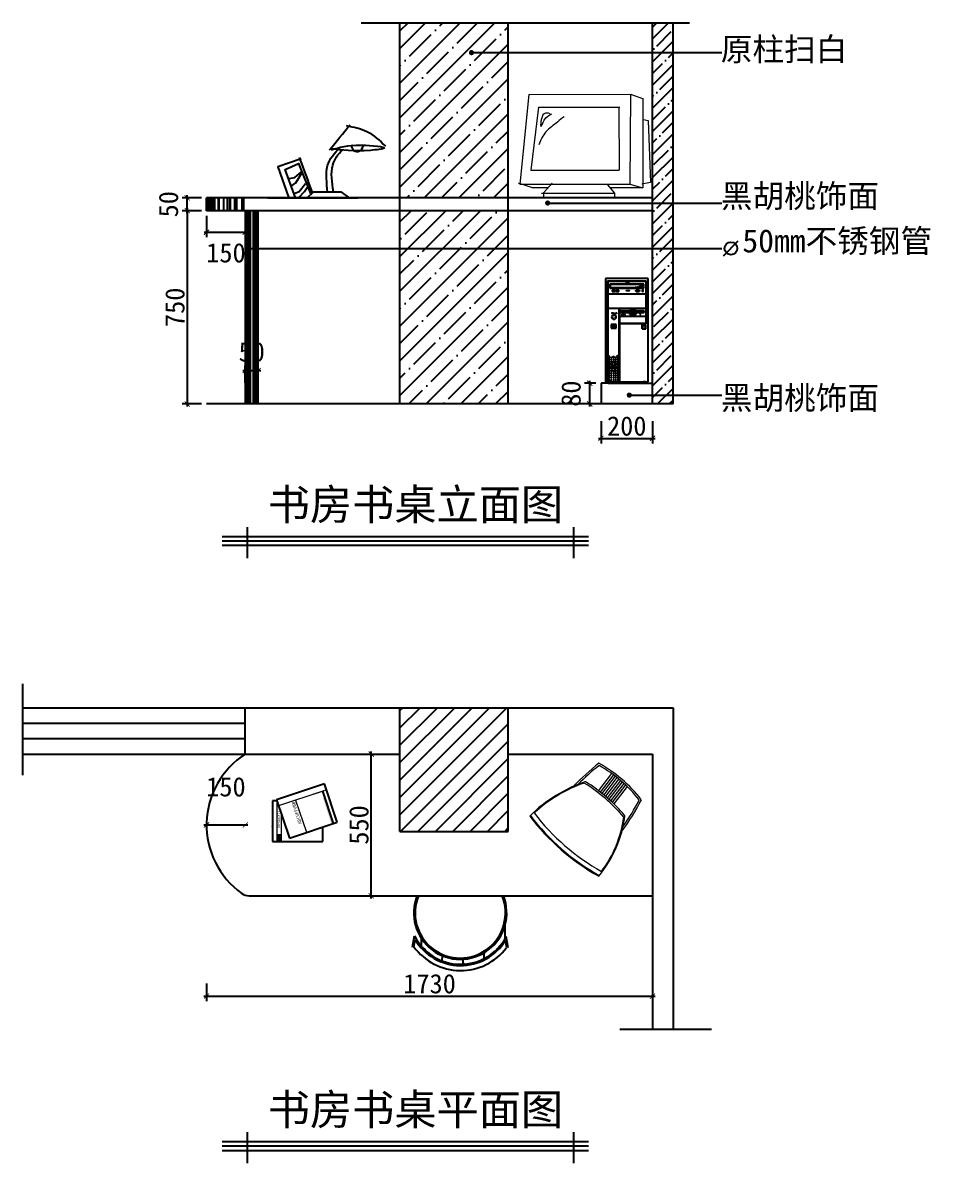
# Model space of a CAD drawing. Header units: millimetres. Extents: x 71641 to 191108, y -23091 to 29972.
# Drawn here: x 161340 to 164860, y -15282 to -10856 of the extents above; entities that cross this region are included whole.
import ezdxf

# ---------------------------------------------------------------- set-up
doc = ezdxf.new("R2010")
doc.units = ezdxf.units.MM
doc.linetypes.add('DASHDOT2', pattern=[0.5, 0.25, -0.125, 0, -0.125])
doc.layers.add('00', color=1, linetype='Continuous')
doc.layers.add('FUR', color=3, linetype='Continuous')
for name, color, linetype, lineweight in [('4', 4, 'Continuous', 5), ('5', 5, 'Continuous', 20), ('8', 8, 'Continuous', 0)]:
    doc.layers.add(name, color=color, linetype=linetype, lineweight=lineweight)
doc.styles.add('200', font='SimSun.ttf', dxfattribs={"height": 600})
doc.styles.add('30', font='SimSun.ttf', dxfattribs={"height": 75})
doc.styles.add('ROMANT', font='romant.shx')
doc.styles.get("Standard").update_dxf_attribs({"font": 'SimSun.ttf', "height": 150})
doc.dimstyles.new('30', dxfattribs={"dimscale": 0, "dimtxt": 90, "dimasz": 20, "dimexe": 20, "dimexo": 20, "dimgap": 10, "dimtad": 1, "dimdec": 0, "dimzin": 0, "dimdsep": 46, "dimtxsty": '30', "dimblk": 'ARCHTICK', "dimcen": 20, "dimdle": 10, "dimclrd": 8, "dimclre": 8, "dimclrt": 2, "dimadec": 0, "dimazin": 0, "dimtfac": 1, "dimtdec": 0, "dimtmove": 2, "dimatfit": 3, "dimldrblk": 'DOT', "dimfxl": 0, "dimtolj": 2, "dimtzin": 0, "dimlwd": -1, "dimarcsym": 0})
pattern_1 = [(45, (0, -8746.35), (-67.35192, 67.35192), []), (45, (67.35, -8746.35), (-67.35192, 67.35192), [119.0625, -23.8125, 0, -23.8125])]

# ---------------------------------------------------------------- blocks, each defined once
blk = doc.blocks.new('_ARCHTICK')
at = {"color": 0, "linetype": 'ByBlock', "const_width": 0.15}
blk.add_lwpolyline([(-0.5, -0.5), (0.5, 0.5)], dxfattribs=at)
blk = doc.blocks.new('*D312')
at = {"color": 8, "lineweight": -2}
for p, q in [((162682.6, -13694.1), (162711.8, -13694.1)), ((162682.6, -14244.1), (162711.8, -14244.1))]:
    blk.add_line(p, q, dxfattribs=at)
at = {"color": 8}
blk.add_line((162691.8, -14254.1), (162691.8, -13684.1), dxfattribs=at)
at = {"layer": 'Defpoints', "color": 0}
for p in [(162662.6, -13694.1), (162691.8, -13694.1), (162662.6, -14244.1)]:
    blk.add_point(p, dxfattribs=at)
at = {"color": 8, "xscale": 20, "yscale": 20, "zscale": 20}
for p, rotation in [((162691.8, -13694.1), 90), ((162691.8, -14244.1), 270)]:
    blk.add_blockref('_ARCHTICK', p, dxfattribs=dict(at, rotation=rotation))
at = {"color": 2, "insert": (162644.3, -13969.1), "char_height": 75, "attachment_point": 5, "rotation": 90, "style": '30'}
blk.add_mtext('\\A2;550', dxfattribs=at)
blk = doc.blocks.new('_Dot')
at = {"color": 0, "linetype": 'ByBlock', "lineweight": -2}
blk.add_line((-0.5, 0), (-1, 0), dxfattribs=at)
at = {"color": 0, "linetype": 'ByBlock', "const_width": 0.5}
blk.add_lwpolyline([(-0.25, 0, 1), (0.25, 0, 1)], format="xyb", close=True, dxfattribs=at)
blk = doc.blocks.new('DOT')
at = {"color": 0, "linetype": 'ByBlock'}
blk.add_line((-0.5, 0), (-1, 0), dxfattribs=at)
at = {"color": 0, "linetype": 'ByBlock', "const_width": 0.5}
blk.add_lwpolyline([(-0.25, 0, 1), (0.25, 0, 1)], format="xyb", close=True, dxfattribs=at)
blk = doc.blocks.new('*D313')
at = {"color": 8, "lineweight": -2}
for p, q in [((162053, -14584.8), (162053, -14653.2)), ((163783.2, -14584.8), (163783.2, -14653.2))]:
    blk.add_line(p, q, dxfattribs=at)
at = {"color": 8}
blk.add_line((162043, -14633.2), (163793.2, -14633.2), dxfattribs=at)
at = {"layer": 'Defpoints', "color": 0}
for p in [(162053, -14564.8), (163783.2, -14564.8), (163783.2, -14633.2)]:
    blk.add_point(p, dxfattribs=at)
at = {"color": 8, "xscale": 20, "yscale": 20, "zscale": 20, "rotation": 180}
blk.add_blockref('_ARCHTICK', (162053, -14633.2), dxfattribs=at)
at = {"color": 8, "xscale": 20, "yscale": 20, "zscale": 20}
blk.add_blockref('_ARCHTICK', (163783.2, -14633.2), dxfattribs=at)
at = {"color": 2, "insert": (162918.1, -14585.7), "char_height": 75, "attachment_point": 5, "style": '30'}
blk.add_mtext('\\A2;1730', dxfattribs=at)
blk = doc.blocks.new('*D314')
at = {"color": 8}
blk.add_line((162042.9, -13969.1), (162213.2, -13969.1), dxfattribs=at)
at = {"layer": 'Defpoints', "color": 0}
for p in [(162052.9, -13969.1), (162203.2, -13969.1), (162203.2, -13969.1)]:
    blk.add_point(p, dxfattribs=at)
at = {"color": 8, "xscale": 20, "yscale": 20, "zscale": 20, "rotation": 180}
blk.add_blockref('_ARCHTICK', (162052.9, -13969.1), dxfattribs=at)
at = {"color": 8, "xscale": 20, "yscale": 20, "zscale": 20}
blk.add_blockref('_ARCHTICK', (162203.2, -13969.1), dxfattribs=at)
at = {"color": 2, "insert": (162128.1, -13821.6), "char_height": 75, "attachment_point": 5, "style": '30'}
blk.add_mtext('\\A2;150', dxfattribs=at)
blk = doc.blocks.new('A$C41563685')
at = {"layer": 'FUR', "color": 3}
for p, q in [((0, 406.2), (166.3, 406.2)), ((0, 6.1), (0, 406.2)), ((166.3, 406.2), (166.3, 6.1)), ((166.3, 6.1), (0, 6.1)), ((10.4, 0), (10.4, 6.1)), ((10.4, 6.1), (20, 6.1)), ((20, 6.1), (20, 0)), ((146.4, 0), (146.4, 6.1)), ((146.4, 6.1), (156, 6.1)), ((156, 6.1), (156, 0)), ((20, 0), (10.4, 0)), ((156, 0), (146.4, 0))]:
    blk.add_line(p, q, dxfattribs=at)
at = {"layer": 'FUR', "color": 4}
for p, q in [((157.9, 398.2), (7.6, 398.2)), ((7.6, 398.2), (7.6, 230.9)), ((156, 396.3), (9.5, 396.3)), ((9.5, 396.3), (9.5, 232.7)), ((18.2, 384), (17.8, 384.4)), ((17.8, 369.9), (17.8, 384.4)), ((17.8, 384.4), (148.6, 384.4)), ((18.2, 370.4), (17.8, 369.9)), ((148.6, 369.9), (17.8, 369.9)), ((18.2, 370.4), (18.2, 384)), ((18.2, 384), (148.1, 384)), ((148.1, 370.4), (18.2, 370.4)), ((19.2, 371.3), (19.2, 383.1)), ((19.2, 383.1), (147.2, 383.1)), ((147.2, 371.3), (19.2, 371.3)), ((40.8, 359), (34.9, 357.6)), ((34.9, 357.6), (40.8, 357.6)), ((35.4, 361.1), (46.5, 361.1)), ((46.5, 356.8), (35.4, 356.8)), ((40.8, 357.6), (40.8, 359)), ((41, 361.1), (41, 356.8)), ((46.9, 360.4), (41.2, 359.1)), ((41.2, 357.6), (41.2, 359.1)), ((41.2, 357.6), (46.9, 357.6)), ((46.9, 357.6), (46.9, 360.4)), ((114.7, 356.8), (114.7, 361.1)), ((114.7, 361.1), (125.9, 361.1)), ((125.9, 356.8), (114.7, 356.8)), ((125.9, 361.1), (125.9, 356.8)), ((128.9, 356.8), (128.9, 361.1)), ((128.9, 361.1), (140.1, 361.1)), ((140.1, 356.8), (128.9, 356.8)), ((140.1, 361.1), (140.1, 356.8)), ((147.2, 383.1), (147.2, 371.3)), ((148.1, 384), (148.6, 384.4)), ((148.1, 384), (148.1, 370.4)), ((148.1, 370.4), (148.6, 369.9)), ((148.6, 384.4), (148.6, 369.9)), ((156, 6.1), (156, 396.3)), ((157.9, 6.1), (157.9, 398.2)), ((9.5, 346.6), (156, 346.6)), ((9.5, 291), (156, 291)), ((16.8, 280), (15.9, 280.9)), ((15.9, 275.2), (15.9, 280.9)), ((15.9, 280.9), (48.6, 280.9)), ((16.8, 276.1), (15.9, 275.2)), ((48.6, 275.2), (15.9, 275.2)), ((16.8, 276.1), (16.8, 280)), ((16.8, 280), (49.5, 280)), ((106, 276.1), (16.8, 276.1)), ((29, 267.8), (29, 269.4)), ((29, 269.4), (32.7, 269.4)), ((32.7, 267.8), (29, 267.8)), ((32.7, 269.4), (32.7, 267.8)), ((49.5, 281.7), (48.6, 282.6)), ((48.6, 280.9), (48.6, 282.6)), ((48.6, 282.6), (71.4, 282.6)), ((49.5, 280), (48.6, 280.9)), ((48.6, 276.1), (48.6, 267.3)), ((48.6, 267.3), (71.4, 267.3)), ((49.5, 280), (49.5, 281.7)), ((49.5, 281.7), (70.5, 281.7)), ((70.5, 281.7), (71.4, 282.6)), ((70.5, 281.7), (70.5, 280)), ((70.5, 280), (71.4, 280.9)), ((70.5, 280), (106, 280)), ((71.4, 282.6), (71.4, 280.9)), ((71.4, 280.9), (106.9, 280.9)), ((71.4, 267.3), (71.4, 276.1)), ((106.9, 275.2), (71.4, 275.2)), ((90.1, 263.5), (90.1, 267.8)), ((90.1, 267.8), (102.4, 267.8)), ((102.4, 267.8), (102.4, 263.5)), ((106, 280), (106.9, 280.9)), ((106, 280), (106, 276.1)), ((106, 276.1), (106.9, 275.2)), ((106.9, 280.9), (106.9, 275.2)), ((111.9, 291), (111.9, 6.1)), ((112.1, 290.4), (112.1, 290.4)), ((112.2, 286.9), (112.2, 286.9)), ((112.2, 283.3), (112.2, 283.3)), ((112.3, 289.1), (112.3, 289.1)), ((112.3, 283.3), (112.3, 283.3)), ((112.3, 283), (112.3, 283)), ((112.4, 279.7), (112.4, 279.7)), ((112.4, 269), (112.4, 269)), ((112.5, 282.2), (112.5, 282.2)), ((112.5, 276.2), (112.5, 276.2)), ((112.5, 275.5), (112.5, 275.5)), ((112.6, 275.4), (112.6, 275.4)), ((112.7, 288.8), (112.7, 288.8)), ((112.7, 272.6), (112.7, 272.6)), ((112.7, 268.6), (112.7, 268.6)), ((112.8, 269.1), (112.8, 269.1)), ((112.9, 275.1), (112.9, 275.1)), ((113, 289.9), (113, 289.9)), ((113, 288.2), (113, 288.2)), ((113.1, 273.9), (113.1, 273.9)), ((113.2, 283.4), (113.2, 283.4)), ((113.2, 271.4), (113.2, 271.4)), ((113.3, 269.1), (113.3, 269.1)), ((113.7, 289.4), (113.7, 289.4)), ((113.8, 291), (113.8, 6.1)), ((131.5, 266), (131.5, 266)), ((131.8, 266.1), (131.8, 266.1)), ((133, 266.2), (133, 266.2)), ((134.7, 265.8), (134.7, 265.8)), ((7.6, 230.9), (111.9, 230.9)), ((9.3, 226.8), (23.3, 226.8)), ((9.3, 211.5), (9.3, 226.8)), ((9.5, 259.2), (111.9, 259.2)), ((9.5, 232.7), (111.9, 232.7)), ((23.3, 226.8), (24.2, 226.8)), ((23.3, 226.8), (23.3, 211.5)), ((24.2, 211.5), (24.2, 226.8)), ((102.4, 263.5), (90.1, 263.5)), ((111.9, 245), (111.9, 245)), ((112, 230.7), (112, 230.7)), ((112.1, 238.9), (112.1, 238.9)), ((112.5, 264.4), (112.5, 264.4)), ((112.5, 254.7), (112.5, 254.7)), ((112.6, 240.3), (112.6, 240.3)), ((112.7, 257), (112.7, 257)), ((112.7, 245.9), (112.7, 245.9)), ((112.8, 261.8), (112.8, 261.8)), ((112.8, 226), (112.8, 226)), ((112.9, 265.5), (112.9, 265.5)), ((112.9, 238.4), (112.9, 238.4)), ((112.9, 227.4), (112.9, 227.4)), ((113, 261.9), (113, 261.9)), ((113, 254.9), (113, 254.9)), ((113.1, 258.4), (113.1, 258.4)), ((113.1, 248.1), (113.1, 248.1)), ((113.2, 261.5), (113.2, 261.5)), ((113.2, 254.8), (113.2, 254.8)), ((113.3, 259.5), (113.3, 259.5)), ((113.3, 241.3), (113.3, 241.3)), ((113.3, 234.5), (113.3, 234.5)), ((113.4, 252.8), (113.4, 252.8)), ((113.4, 251.2), (113.4, 251.2)), ((113.4, 247.8), (113.4, 247.8)), ((113.4, 245.2), (113.4, 245.2)), ((113.5, 254.8), (113.5, 254.8)), ((113.5, 247.7), (113.5, 247.7)), ((113.5, 230.9), (113.5, 230.9)), ((113.5, 227.6), (113.5, 227.6)), ((113.6, 244.1), (113.6, 244.1)), ((113.6, 240.4), (113.6, 240.4)), ((113.6, 234.3), (113.6, 234.3)), ((113.7, 240.6), (113.7, 240.6)), ((113.7, 234.2), (113.7, 234.2)), ((113.7, 226.1), (113.7, 226.1)), ((124.4, 214.4), (124.4, 228.6)), ((124.4, 228.6), (143.8, 228.6)), ((124.8, 257.1), (124.8, 257.1)), ((125, 255.6), (125, 255.6)), ((125.5, 260.6), (125.5, 260.6)), ((125.7, 259.9), (125.7, 259.9)), ((125.9, 253), (125.9, 253)), ((126, 259.5), (126, 259.5)), ((126.2, 256.5), (126.2, 256.5)), ((126.5, 255.8), (126.5, 255.8)), ((126.8, 263.4), (126.8, 263.4)), ((127, 256), (127, 256)), ((127.2, 262.6), (127.2, 262.6)), ((127.3, 260.7), (127.3, 260.7)), ((127.3, 259), (127.3, 259)), ((127.4, 255.4), (127.4, 255.4)), ((127.6, 258.1), (127.6, 258.1)), ((127.6, 251.9), (127.6, 251.9)), ((127.7, 251.8), (127.7, 251.8)), ((127.7, 251.3), (127.7, 251.3)), ((128.1, 251), (128.1, 251)), ((128.2, 251.2), (128.2, 251.2)), ((128.3, 260.8), (128.3, 260.8)), ((128.3, 258.8), (128.3, 258.8)), ((128.4, 251.4), (128.4, 251.4)), ((129, 256.1), (129, 256.1)), ((129.4, 263.2), (129.4, 263.2)), ((129.5, 256.4), (129.5, 256.4)), ((129.6, 264.4), (129.6, 264.4)), ((129.7, 265.2), (129.7, 265.2)), ((129.7, 260.8), (129.7, 260.8)), ((129.7, 249.5), (129.7, 249.5)), ((129.8, 261), (129.8, 261)), ((129.8, 257.3), (129.8, 257.3)), ((129.8, 256.1), (129.8, 256.1)), ((129.8, 254.2), (129.8, 254.2)), ((129.9, 253.7), (129.9, 253.7)), ((130, 256.2), (130, 256.2)), ((130.1, 250.1), (130.1, 250.1)), ((130.4, 261.1), (130.4, 261.1)), ((130.7, 251.6), (130.7, 251.6)), ((131.2, 260.6), (131.2, 260.6)), ((131.3, 261.5), (131.3, 261.5)), ((131.3, 249.6), (131.3, 249.6)), ((131.4, 254.6), (131.4, 254.6)), ((131.5, 256.4), (131.5, 256.4)), ((131.6, 261.2), (131.6, 261.2)), ((131.7, 251.7), (131.7, 251.7)), ((131.9, 262.5), (131.9, 262.5)), ((131.9, 256.5), (131.9, 256.5)), ((132.1, 259), (132.1, 259)), ((132.2, 255.4), (132.2, 255.4)), ((132.3, 261.3), (132.3, 261.3)), ((132.3, 251.9), (132.3, 251.9)), ((132.5, 263.5), (132.5, 263.5)), ((132.7, 256), (132.7, 256)), ((133.2, 261.5), (133.2, 261.5)), ((133.2, 259.7), (133.2, 259.7)), ((133.2, 251.9), (133.2, 251.9)), ((133.3, 252.9), (133.3, 252.9)), ((133.4, 251.9), (133.4, 251.9)), ((133.6, 252.6), (133.6, 252.6)), ((134, 258.8), (134, 258.8)), ((134, 256.8), (134, 256.8)), ((134.2, 251.4), (134.2, 251.4)), ((134.4, 264.4), (134.4, 264.4)), ((134.5, 260.9), (134.5, 260.9)), ((134.7, 261.7), (134.7, 261.7)), ((134.7, 257.3), (134.7, 257.3)), ((134.8, 253.8), (134.8, 253.8)), ((134.9, 256.9), (134.9, 256.9)), ((134.9, 250.2), (134.9, 250.2)), ((135, 264.8), (135, 264.8)), ((135, 258), (135, 258)), ((135.2, 251.1), (135.2, 251.1)), ((135.4, 257.7), (135.4, 257.7)), ((135.5, 265.3), (135.5, 265.3)), ((135.5, 254.2), (135.5, 254.2)), ((135.7, 252.2), (135.7, 252.2)), ((136.2, 261.1), (136.2, 261.1)), ((136.4, 257.1), (136.4, 257.1)), ((136.6, 252.3), (136.6, 252.3)), ((136.8, 263.1), (136.8, 263.1)), ((136.9, 262.7), (136.9, 262.7)), ((137, 260.6), (137, 260.6)), ((137, 259.2), (137, 259.2)), ((137, 256.2), (137, 256.2)), ((137, 249.6), (137, 249.6)), ((137.1, 262.8), (137.1, 262.8)), ((137.2, 262), (137.2, 262)), ((137.2, 255.6), (137.2, 255.6)), ((137.3, 252), (137.3, 252)), ((137.7, 256.5), (137.7, 256.5)), ((138.1, 252.5), (138.1, 252.5)), ((138.2, 262.1), (138.2, 262.1)), ((138.3, 263.5), (138.3, 263.5)), ((138.5, 256), (138.5, 256)), ((138.8, 261.3), (138.8, 261.3)), ((138.8, 254.5), (138.8, 254.5)), ((139, 257.4), (139, 257.4)), ((139.2, 254.2), (139.2, 254.2)), ((139.2, 251.9), (139.2, 251.9)), ((139.3, 260.9), (139.3, 260.9)), ((139.4, 257.3), (139.4, 257.3)), ((139.5, 253.7), (139.5, 253.7)), ((139.7, 262.3), (139.7, 262.3)), ((139.8, 258.8), (139.8, 258.8)), ((139.9, 257.6), (139.9, 257.6)), ((140.6, 259.6), (140.6, 259.6)), ((140.7, 252.9), (140.7, 252.9)), ((140.9, 259.3), (140.9, 259.3)), ((141.3, 254.2), (141.3, 254.2)), ((141.4, 257.8), (141.4, 257.8)), ((143.8, 228.6), (143.8, 214.4)), ((23.3, 211.5), (9.3, 211.5)), ((23.3, 211.5), (24.2, 211.5)), ((111.9, 217.3), (111.9, 217.3)), ((112, 221.1), (112, 221.1)), ((112, 213.7), (112, 213.7)), ((112, 208.9), (112, 208.9)), ((112.1, 210.2), (112.1, 210.2)), ((112.1, 206.8), (112.1, 206.8)), ((112.1, 202.1), (112.1, 202.1)), ((112.2, 216.3), (112.2, 216.3)), ((112.2, 215.4), (112.2, 215.4)), ((112.2, 195.2), (112.2, 195.2)), ((112.3, 220.4), (112.3, 220.4)), ((112.3, 206.6), (112.3, 206.6)), ((112.3, 202), (112.3, 202)), ((112.3, 192.4), (112.3, 192.4)), ((112.4, 203), (112.4, 203)), ((112.4, 201.8), (112.4, 201.8)), ((112.5, 201.9), (112.5, 201.9)), ((112.5, 199.5), (112.5, 199.5)), ((112.6, 195.9), (112.6, 195.9)), ((112.7, 192.4), (112.7, 192.4)), ((112.9, 211.6), (112.9, 211.6)), ((113.1, 219.9), (113.1, 219.9)), ((113.1, 208.9), (113.1, 208.9)), ((113.1, 197.3), (113.1, 197.3)), ((113.3, 201.4), (113.3, 201.4)), ((113.6, 220.8), (113.6, 220.8)), ((113.7, 216.5), (113.7, 216.5)), ((143.8, 214.4), (124.4, 214.4)), ((112.3, 133.4), (112.3, 133.4)), ((112.7, 133.1), (112.7, 133.1)), ((112.8, 133.8), (112.8, 133.8)), ((113.4, 135.3), (113.4, 135.3)), ((111.9, 89.5), (111.9, 89.5)), ((112, 132.5), (112, 132.5)), ((112, 89.3), (112, 89.3)), ((112.1, 121.4), (112.1, 121.4)), ((112.3, 113.9), (112.3, 113.9)), ((112.3, 102.9), (112.3, 102.9)), ((112.4, 123), (112.4, 123)), ((112.5, 132.6), (112.5, 132.6)), ((112.5, 126.5), (112.5, 126.5)), ((112.5, 108.7), (112.5, 108.7)), ((112.5, 95.4), (112.5, 95.4)), ((112.6, 119.7), (112.6, 119.7)), ((112.6, 118.3), (112.6, 118.3)), ((112.7, 112.8), (112.7, 112.8)), ((112.7, 103.9), (112.7, 103.9)), ((112.7, 94.4), (112.7, 94.4)), ((112.8, 128.3), (112.8, 128.3)), ((112.8, 106.1), (112.8, 106.1)), ((112.9, 119.4), (112.9, 119.4)), ((112.9, 89.6), (112.9, 89.6)), ((113, 130.2), (113, 130.2)), ((113, 109.8), (113, 109.8)), ((113, 99.2), (113, 99.2)), ((113.1, 126.6), (113.1, 126.6)), ((113.1, 92.4), (113.1, 92.4)), ((113.2, 127.9), (113.2, 127.9)), ((113.2, 123.1), (113.2, 123.1)), ((113.2, 105.7), (113.2, 105.7)), ((113.2, 91.3), (113.2, 91.3)), ((113.3, 119.5), (113.3, 119.5)), ((113.3, 113.6), (113.3, 113.6)), ((113.4, 115.9), (113.4, 115.9)), ((113.4, 92.1), (113.4, 92.1)), ((113.5, 127.8), (113.5, 127.8)), ((113.5, 112.4), (113.5, 112.4)), ((113.5, 99.2), (113.5, 99.2)), ((113.6, 116.8), (113.6, 116.8)), ((113.7, 108.8), (113.7, 108.8)), ((113.8, 109.3), (113.8, 109.3)), ((117.7, 102.8), (117.7, 106.3)), ((118.6, 107.2), (119.5, 107.2)), ((119.5, 105.5), (118.6, 105.5)), ((119.5, 101.9), (118.6, 101.9)), ((120.5, 106.3), (120.5, 102.8)), ((135.1, 105.1), (133.2, 102.1)), ((135.1, 104), (133.2, 102.1)), ((135.6, 104.1), (135.1, 105.1)), ((135.6, 103), (135.1, 104)), ((137.6, 106.2), (135.6, 103)), ((137.6, 106.2), (135.6, 104.1)), ((149.6, 103.7), (150.2, 103.7)), ((150.5, 104.5), (150.1, 104.9)), ((150.1, 102.6), (150.5, 103)), ((151.2, 104.8), (151.2, 105.3)), ((151.2, 102.2), (151.2, 102.7)), ((152, 104.5), (152.3, 104.9)), ((152.3, 102.6), (152, 103)), ((152.3, 103.7), (152.8, 103.7)), ((111.9, 77.4), (111.9, 77.4)), ((112, 75.1), (112, 75.1)), ((112, 53.1), (112, 53.1)), ((112.1, 85.8), (112.1, 85.8)), ((112.1, 58.9), (112.1, 58.9)), ((112.1, 46.3), (112.1, 46.3)), ((112.2, 82.2), (112.2, 82.2)), ((112.2, 60.8), (112.2, 60.8)), ((112.2, 59.7), (112.2, 59.7)), ((112.3, 46.5), (112.3, 46.5)), ((112.4, 78.6), (112.4, 78.6)), ((112.4, 46), (112.4, 46)), ((112.5, 84.4), (112.5, 84.4)), ((112.5, 75.1), (112.5, 75.1)), ((112.6, 71.5), (112.6, 71.5)), ((112.7, 76.9), (112.7, 76.9)), ((112.7, 67.9), (112.7, 67.9)), ((112.7, 65.8), (112.7, 65.8)), ((112.8, 80), (112.8, 80)), ((112.8, 64.4), (112.8, 64.4)), ((112.9, 65.7), (112.9, 65.7)), ((112.9, 60.8), (112.9, 60.8)), ((112.9, 58.4), (112.9, 58.4)), ((112.9, 47.3), (112.9, 47.3)), ((113, 75.3), (113, 75.3)), ((113.1, 60.9), (113.1, 60.9)), ((113.1, 57.3), (113.1, 57.3)), ((113.1, 51.3), (113.1, 51.3)), ((113.2, 53.7), (113.2, 53.7)), ((113.3, 85.5), (113.3, 85.5)), ((113.3, 78.7), (113.3, 78.7)), ((113.3, 50.1), (113.3, 50.1)), ((113.3, 46.6), (113.3, 46.6)), ((113.4, 72.8), (113.4, 72.8)), ((113.4, 46.6), (113.4, 46.6)), ((113.5, 71.9), (113.5, 71.9)), ((113.6, 84.9), (113.6, 84.9)), ((113.6, 65.1), (113.6, 65.1)), ((113.6, 54.2), (113.6, 54.2)), ((113.7, 78.4), (113.7, 78.4)), ((113.7, 70.6), (113.7, 70.6)), ((112, 16.3), (112, 16.3)), ((112, 8.1), (112, 8.1)), ((112.1, 12.7), (112.1, 12.7)), ((112.1, 7.4), (112.1, 7.4)), ((112.2, 39.5), (112.2, 39.5)), ((112.2, 9.1), (112.2, 9.1)), ((112.3, 40.4), (112.3, 40.4)), ((112.3, 32.7), (112.3, 32.7)), ((112.5, 32.1), (112.5, 32.1)), ((112.5, 25.8), (112.5, 25.8)), ((112.6, 21.8), (112.6, 21.8)), ((112.6, 19), (112.6, 19)), ((112.6, 17.8), (112.6, 17.8)), ((112.7, 32.4), (112.7, 32.4)), ((112.7, 12.1), (112.7, 12.1)), ((112.9, 18.7), (112.9, 18.7)), ((113.1, 39.9), (113.1, 39.9)), ((113.2, 37), (113.2, 37)), ((113.2, 28.8), (113.2, 28.8)), ((113.3, 21.3), (113.3, 21.3)), ((113.4, 32.3), (113.4, 32.3)), ((113.4, 22.7), (113.4, 22.7)), ((113.4, 10.3), (113.4, 10.3)), ((113.5, 43), (113.5, 43)), ((113.5, 8.3), (113.5, 8.3)), ((113.6, 39.5), (113.6, 39.5)), ((113.6, 17.9), (113.6, 17.9))]:
    blk.add_line(p, q, dxfattribs=at)
for centre, radius in [((22.1, 359), 2.43), ((22.1, 359), 1.51), ((22.1, 359), 1.51), ((133.2, 257.6), 8.84), ((119.1, 99.3), 1.41), ((118.8, 91.9), 0.662), ((126.3, 99.2), 0.662), ((126.3, 91.9), 0.662), ((134.8, 99.3), 1.41), ((134.4, 91.9), 0.662), ((142.8, 99.2), 0.662), ((142.8, 91.9), 0.662), ((151.2, 99.3), 1.41), ((151.2, 103.7), 0.662), ((151.2, 91.9), 0.662), ((118.8, 84.6), 0.662), ((118.8, 78.8), 0.662), ((118.8, 73.3), 0.662), ((118.8, 67.6), 0.662), ((118.8, 62.1), 0.662), ((118.8, 56.6), 0.662), ((118.8, 49.9), 0.662), ((118.8, 44), 0.662), ((126.3, 84.6), 0.662), ((126.3, 78.8), 0.662), ((126.3, 73.3), 0.662), ((126.3, 67.6), 0.662), ((126.3, 62.1), 0.662), ((126.3, 56.6), 0.662), ((126.3, 49.9), 0.662), ((126.3, 44), 0.662), ((134.7, 76.3), 5.75), ((134.7, 53.6), 5.75), ((134.4, 67.6), 0.662), ((134.4, 44), 0.662), ((142.8, 84.6), 0.662), ((142.8, 78.8), 0.662), ((142.8, 73.3), 0.662), ((142.8, 67.6), 0.662), ((142.8, 62.1), 0.662), ((142.8, 56.6), 0.662), ((142.8, 49.9), 0.662), ((142.8, 44), 0.662), ((151.2, 84.6), 0.662), ((151.2, 78.8), 0.662), ((151.2, 73.3), 0.662), ((151.2, 67.6), 0.662), ((151.2, 62.1), 0.662), ((151.2, 56.6), 0.662), ((151.2, 49.9), 0.662), ((151.2, 44), 0.662), ((118.8, 37.4), 0.662), ((118.8, 30), 0.662), ((118.8, 22.1), 0.662), ((118.8, 13.2), 0.662), ((126.3, 37.4), 0.662), ((126.3, 30), 0.662), ((126.3, 22.1), 0.662), ((126.3, 13.2), 0.662), ((134.4, 37.4), 0.662), ((134.4, 30), 0.662), ((134.4, 22.1), 0.662), ((134.4, 13.2), 0.662), ((142.8, 37.4), 0.662), ((142.8, 30), 0.662), ((142.8, 22.1), 0.662), ((142.8, 13.2), 0.662), ((151.2, 37.4), 0.662), ((151.2, 30), 0.662), ((151.2, 22.1), 0.662), ((151.2, 13.2), 0.662)]:
    blk.add_circle(centre, radius, dxfattribs=at)
for centre, radius, start, end in [((35.4, 359), 2.15, 90, 270), ((46.5, 359), 2.15, 270, 90), ((73.7, 359.5), 0.305, 110.4312, 180), ((73.7, 359.5), 0.305, 180, 249.5688), ((76.9, 350.8), 9.63, 98.7716, 110.4312), ((76.9, 368.2), 9.63, 249.5688, 261.2284), ((79.1, 336.9), 23.7, 93.657, 98.7716), ((79.1, 382.1), 23.7, 261.2284, 266.343), ((78.7, 354.1), 6.51, 90.0076, 99.7584), ((78.7, 364.9), 6.51, 260.2416, 269.9924), ((78.7, 338.7), 21.9, 84.6784, 89.9992), ((78.7, 380.3), 21.9, 270.0008, 275.3216), ((79.8, 352.9), 7.61, 74.4817, 83.5011), ((79.8, 366.1), 7.61, 276.4989, 285.5183), ((80.4, 350.8), 9.63, 69.5688, 81.2284), ((80.4, 368.2), 9.63, 278.7716, 290.4312), ((83.7, 359.5), 0.305, 0, 69.5688), ((83.7, 359.5), 0.305, 290.4312, 0), ((118.6, 106.3), 0.924, 90, 180), ((118.6, 106.4), 0.924, 182.7562, 270), ((118.6, 102.8), 0.924, 180, 270), ((119.5, 106.3), 0.924, 0, 90), ((119.5, 106.4), 0.924, 270, 357.2438), ((119.5, 102.8), 0.924, 270, 0)]:
    blk.add_arc(centre, radius, start, end, dxfattribs=at)
at = {"layer": 'FUR', "color": 4, "style": 'ROMANT'}
for s, height, p in [('Hi-Speed CD ROM Drive', 1.848, (22.4, 372.5)), ('1', 4.62, (23.8, 376.6)), ('2', 4.62, (27.4, 376.6)), ('x', 3.7, (32.2, 376.5)), ('disc', 5.82, (72.8, 385.9)), ('POWER', 4.62, (121.4, 269.4)), ('IBM', 4.62, (9.6, 220.1)), ('600', 6.47, (124.8, 218.2)), ('Personal', 0.924, (10.2, 215.5)), ('Computer', 0.924, (10.2, 214.2)), ('XT', 0.924, (10.3, 212.6)), ('TURBO', 2.77, (127.6, 83.5)), ('RESET', 2.77, (127.6, 60.7))]:
    blk.add_text(s, height=height, dxfattribs=at).set_placement(p)
blk = doc.blocks.new('*D316')
at = {"color": 8, "lineweight": -2}
for p, q in [((163583.3, -12402), (163583.3, -12488.8)), ((163783.2, -12402), (163783.2, -12488.8))]:
    blk.add_line(p, q, dxfattribs=at)
at = {"color": 8}
blk.add_line((163573.3, -12468.8), (163793.2, -12468.8), dxfattribs=at)
at = {"layer": 'Defpoints', "color": 0}
for p in [(163583.3, -12382), (163783.2, -12382), (163783.2, -12468.8)]:
    blk.add_point(p, dxfattribs=at)
at = {"color": 8, "xscale": 20, "yscale": 20, "zscale": 20, "rotation": 180}
blk.add_blockref('_ARCHTICK', (163583.3, -12468.8), dxfattribs=at)
at = {"color": 8, "xscale": 20, "yscale": 20, "zscale": 20}
blk.add_blockref('_ARCHTICK', (163783.2, -12468.8), dxfattribs=at)
at = {"color": 2, "insert": (163683.2, -12421.3), "char_height": 75, "attachment_point": 5, "style": '30'}
blk.add_mtext('\\A2;200', dxfattribs=at)
blk = doc.blocks.new('*D317')
at = {"color": 8, "lineweight": -2}
for p, q in [((163563.3, -12255.3), (163519.8, -12255.3)), ((163563.3, -12335.3), (163519.8, -12335.3))]:
    blk.add_line(p, q, dxfattribs=at)
at = {"color": 8}
blk.add_line((163539.8, -12345.3), (163539.8, -12245.3), dxfattribs=at)
at = {"layer": 'Defpoints', "color": 0}
for p in [(163539.8, -12255.3), (163583.3, -12255.3), (163583.3, -12335.3)]:
    blk.add_point(p, dxfattribs=at)
at = {"color": 8, "xscale": 20, "yscale": 20, "zscale": 20}
for p, rotation in [((163539.8, -12255.3), 90), ((163539.8, -12335.3), 270)]:
    blk.add_blockref('_ARCHTICK', p, dxfattribs=dict(at, rotation=rotation))
at = {"color": 2, "insert": (163467.3, -12295.3), "char_height": 75, "attachment_point": 5, "rotation": 90, "style": '30'}
blk.add_mtext('\\A2;80', dxfattribs=at)
blk = doc.blocks.new('*D318')
at = {"color": 8, "lineweight": -2}
for p, q in [((162033.3, -11585.3), (161958, -11585.3)), ((162033.3, -12335.3), (161958, -12335.3))]:
    blk.add_line(p, q, dxfattribs=at)
at = {"color": 8}
blk.add_line((161978, -11575.3), (161978, -12345.3), dxfattribs=at)
at = {"layer": 'Defpoints', "color": 0}
for p in [(162053.3, -11585.3), (161978, -12335.3), (162053.3, -12335.3)]:
    blk.add_point(p, dxfattribs=at)
at = {"color": 8, "xscale": 20, "yscale": 20, "zscale": 20}
for p, rotation in [((161978, -11585.3), 90), ((161978, -12335.3), 270)]:
    blk.add_blockref('_ARCHTICK', p, dxfattribs=dict(at, rotation=rotation))
at = {"color": 2, "insert": (161930.5, -11960.3), "char_height": 75, "attachment_point": 5, "rotation": 90, "style": '30'}
blk.add_mtext('\\A2;750', dxfattribs=at)
blk = doc.blocks.new('*D319')
at = {"color": 8, "lineweight": -2}
for p, q in [((162033.3, -11535.3), (161958, -11535.3)), ((162033.3, -11585.3), (161958, -11585.3))]:
    blk.add_line(p, q, dxfattribs=at)
at = {"color": 8}
blk.add_line((161978, -11595.3), (161978, -11525.3), dxfattribs=at)
at = {"layer": 'Defpoints', "color": 0}
for p in [(161978, -11535.3), (162053.3, -11535.3), (162053.3, -11585.3)]:
    blk.add_point(p, dxfattribs=at)
at = {"color": 8, "xscale": 20, "yscale": 20, "zscale": 20}
for p, rotation in [((161978, -11535.3), 90), ((161978, -11585.3), 270)]:
    blk.add_blockref('_ARCHTICK', p, dxfattribs=dict(at, rotation=rotation))
at = {"color": 2, "insert": (161905.5, -11560.3), "char_height": 75, "attachment_point": 5, "rotation": 90, "style": '30'}
blk.add_mtext('\\A2;50', dxfattribs=at)
blk = doc.blocks.new('*D320')
at = {"color": 8}
blk.add_line((162193.2, -12205.7), (162263.2, -12205.7), dxfattribs=at)
at = {"color": 8, "lineweight": -2}
for p, q in [((162203.2, -12253.5), (162203.2, -12185.7)), ((162253.2, -12253.5), (162253.2, -12185.7))]:
    blk.add_line(p, q, dxfattribs=at)
at = {"layer": 'Defpoints', "color": 0}
for p in [(162253.2, -12205.7), (162203.2, -12273.5), (162253.2, -12273.5)]:
    blk.add_point(p, dxfattribs=at)
at = {"color": 8, "xscale": 20, "yscale": 20, "zscale": 20, "rotation": 180}
blk.add_blockref('_ARCHTICK', (162203.2, -12205.7), dxfattribs=at)
at = {"color": 8, "xscale": 20, "yscale": 20, "zscale": 20}
blk.add_blockref('_ARCHTICK', (162253.2, -12205.7), dxfattribs=at)
at = {"color": 2, "insert": (162228.2, -12133.2), "char_height": 75, "attachment_point": 5, "style": '30'}
blk.add_mtext('\\A2;50', dxfattribs=at)
blk = doc.blocks.new('*D321')
at = {"color": 8, "lineweight": -2}
for p, q in [((162053.3, -11605.3), (162053.3, -11688.7)), ((162203.2, -11605.3), (162203.2, -11688.7))]:
    blk.add_line(p, q, dxfattribs=at)
at = {"color": 8}
blk.add_line((162043.3, -11668.7), (162213.2, -11668.7), dxfattribs=at)
at = {"layer": 'Defpoints', "color": 0}
for p in [(162053.3, -11585.3), (162203.2, -11585.3), (162203.2, -11668.7)]:
    blk.add_point(p, dxfattribs=at)
at = {"color": 8, "xscale": 20, "yscale": 20, "zscale": 20, "rotation": 180}
blk.add_blockref('_ARCHTICK', (162053.3, -11668.7), dxfattribs=at)
at = {"color": 8, "xscale": 20, "yscale": 20, "zscale": 20}
blk.add_blockref('_ARCHTICK', (162203.2, -11668.7), dxfattribs=at)
at = {"color": 2, "insert": (162128.2, -11749.2), "char_height": 75, "attachment_point": 5, "style": '30'}
blk.add_mtext('\\A2;150', dxfattribs=at)

msp = doc.modelspace()

# ---------------------------------------------------------------- hatches: boundary and pattern name
h = msp.add_hatch()
h.set_pattern_fill('ANSI35', color=8, scale=15, style=0)
h.set_pattern_definition(pattern_1)
h.paths.add_polyline_path([(163223.2, -10856.2), (162803.2, -10856.2), (162803.2, -11535.3), (163223.2, -11535.3)])
h = msp.add_hatch()
h.set_pattern_fill('ANSI35', color=8, scale=10, style=0)
h.set_pattern_definition([(45, (0, -8746.35), (-44.90128, 44.90128), []), (45, (44.9, -8746.35), (-44.90128, 44.90128), [79.375, -15.875, 0, -15.875])])
h.paths.add_polyline_path([(163783.2, -12335.3), (163863.2, -12335.3), (163863.2, -10856.2), (163783.2, -10856.2)])
h = msp.add_hatch()
h.set_pattern_fill('ANSI35', color=8, scale=15, style=0)
h.set_pattern_definition(pattern_1)
h.paths.add_polyline_path([(162803.2, -12335.3), (163223.2, -12335.3), (163223.2, -11585.3), (162803.2, -11585.3)])
h = msp.add_hatch()
h.set_pattern_fill('ANSI31', color=8, scale=15, angle=180, style=0)
h.set_pattern_definition([(225, (0, -9093.7), (33.67596, -33.67596), [])])
h.paths.add_polyline_path([(163223.2, -13994.1), (163223.2, -13514.1), (162803.2, -13514.1), (162803.2, -13994.1)])
at = {"linetype": 'ByBlock'}
h = msp.add_hatch(dxfattribs=at)
h.set_pattern_fill('AR-SAND', color=6, scale=0.085, angle=-135, style=0)
h.set_pattern_definition([(277.5, (249113.3516, 3080.096), (-3.03774146, -2.84540466), [0, -3.28168, 0, -3.6703, 0, -3.508375]), (307.5, (249113.3516, 3080.096), (-1.6065929, -7.01022924), [0, -1.77038, 0, -2.95783, 0, -1.133475]), (347.5, (249111.474, 3081.9738), (4.74554852, -4.76282465), [0, -1.0795, 0, -3.8862, 0, -5.07365]), (357.5, (249111.474, 3081.974), (3.24938943, -5.92918164), [0, -0.53975, 0, -2.54762, 0, -2.91465])])
h.paths.add_polyline_path([(162325.4, -14033.3), (162325.4, -14007.8), (162342.4, -14007.8), (162342.4, -14033.3)])

# ---------------------------------------------------------------- linework, layer by layer
at = {"color": 1}
for p, q in [((162653.4, -10856.2), (163926.6, -10856.2)), ((162803.2, -12335.3), (162803.2, -10856.2)), ((163223.2, -12335.3), (163223.2, -10856.2)), ((161340.1, -13776.3), (161340.1, -13421.2)), ((164011.5, -14763), (163656.3, -14763))]:
    msp.add_line(p, q, dxfattribs=at)
for p, q in [((163783.2, -12335.3), (163783.2, -10856.2)), ((163863.2, -12335.3), (163863.2, -10856.2)), ((163863.2, -12335.3), (162053.3, -12335.3)), ((161340.1, -13514.1), (163863.2, -13514.1)), ((162203.2, -13694.1), (162203.2, -13514.1)), ((162803.2, -13994.1), (162803.2, -13514.1)), ((163223.2, -13994.1), (163223.2, -13514.1)), ((163863.2, -13514.1), (163863.2, -14763)), ((161340.1, -13694.1), (162803.2, -13694.1)), ((163223.2, -13694.1), (163783.2, -13694.1)), ((163783.2, -13694.1), (163783.2, -14763)), ((162803.2, -13994.1), (163223.2, -13994.1))]:
    msp.add_line(p, q)
at = {"color": 3}
for p, q in [((162053.3, -11585.3), (162053.3, -11535.3)), ((163783.2, -11535.3), (162053.3, -11535.3)), ((163783.2, -11585.3), (162053.3, -11585.3)), ((162203.2, -11585.3), (162203.2, -12335.3)), ((162253.2, -12335.3), (162253.2, -11585.3)), ((161340.1, -13574.1), (162203.2, -13574.1)), ((161340.1, -13634.1), (162203.2, -13634.1)), ((162218.5, -14244.1), (163783.2, -14244.1))]:
    msp.add_line(p, q, dxfattribs=at)
at = {"color": 8}
for p, q in [((162059.9, -11585.3), (162059.9, -11535.3)), ((162061.6, -11585.3), (162061.6, -11535.3)), ((162068.2, -11585.3), (162068.2, -11535.3)), ((162076.5, -11585.3), (162076.5, -11535.3)), ((162079.8, -11585.3), (162079.8, -11535.3)), ((162084.8, -11585.3), (162084.8, -11535.3)), ((162099.7, -11585.3), (162099.7, -11535.3)), ((162101.3, -11585.3), (162101.3, -11535.3)), ((162119.5, -11585.3), (162119.5, -11535.3)), ((162134.4, -11585.3), (162134.4, -11535.3)), ((162142.7, -11585.3), (162142.7, -11535.3)), ((162146, -11585.3), (162146, -11535.3)), ((162162.6, -11585.3), (162162.6, -11535.3)), ((162170.9, -11585.3), (162170.9, -11535.3)), ((162190.8, -11585.3), (162190.8, -11535.3)), ((162197.4, -11585.3), (162197.4, -11535.3)), ((162209.1, -11585.3), (162209.1, -12335.3)), ((162211.8, -11585.3), (162211.8, -12335.3)), ((162216.9, -11585.3), (162216.9, -12335.3)), ((162222.7, -11585.3), (162222.7, -12335.3)), ((162233.7, -11585.3), (162233.7, -12335.3)), ((162239.5, -11585.3), (162239.5, -12335.3)), ((162244.6, -11585.3), (162244.6, -12335.3)), ((162247.3, -11585.3), (162247.3, -12335.3)), ((163212.3, -14320), (163212.4, -14303.9)), ((163211.4, -14410.3), (163211.9, -14354.3)), ((162857.4, -14441.7), (162862.2, -14413.7)), ((162887.2, -14440.3), (162887.5, -14410.8)), ((163217.3, -14445.2), (163213, -14417.1)), ((162880.5, -14432.1), (162887.3, -14432.2)), ((163129.7, -14487.9), (163129.9, -14464.8)), ((162967.6, -14496.8), (162967.8, -14476.7)), ((163048.5, -14509.6), (163048.7, -14490.2)), ((163053.9, -14509.2), (163048.5, -14503.8))]:
    msp.add_line(p, q, dxfattribs=at)
at = {"color": 3, "ltscale": 50}
msp.add_line((162290.5, -11535.3), (162640.4, -11535.3), dxfattribs=at)
at = {"color": 2}
msp.add_line((164114.4, -11703.9, -342.9), (164057.6, -11761.8, -342.9), dxfattribs=at)
at = {"color": 3, "ltscale": 250}
for p, q in [((163583.3, -12255.3), (163583.3, -12335.3)), ((163610.6, -12255.3), (163583.3, -12255.3)), ((163620.2, -12255.3), (163783.2, -12255.3))]:
    msp.add_line(p, q, dxfattribs=at)
at = {"color": 6}
for p, q in [((162510, -13809.4), (162324.5, -13871.1)), ((162546, -13963.1), (162504.3, -13838.1)), ((162559.6, -13958.6), (162510, -13809.4)), ((162326.1, -13876), (162308.4, -13876)), ((162308.4, -13876), (162308.4, -14033.3)), ((162324.5, -13871.1), (162374.2, -14020.3)), ((162374.2, -14020.3), (162559.6, -13958.6)), ((162503.9, -14033.3), (162503.9, -13977.1)), ((162308.4, -14033.3), (162503.9, -14033.3))]:
    msp.add_line(p, q, dxfattribs=at)
at = {"color": 6, "linetype": 'ByBlock'}
for p, q in [((162308.4, -13974.5), (162306.5, -13974.4)), ((162325.4, -14007.8), (162342.4, -14007.8))]:
    msp.add_line(p, q, dxfattribs=at)
at = {"color": 5}
for p, q in [((162852.2, -14442.9), (162859.8, -14399.1)), ((163222.5, -14446.5), (163215.7, -14402.5))]:
    msp.add_line(p, q, dxfattribs=at)
at = {"color": 8}
for points in [[(162420.3, -11383.6), (162328.9, -11414.8), (162370.5, -11533.2)], [(162397.5, -11535.3), (162358, -11425.1), (162410, -11402.3), (162455.7, -11518.7)], [(162372.6, -11460.5), (162395.4, -11456.3), (162422.4, -11433.5)], [(162380.9, -11489.6), (162399.6, -11477.1), (162424.5, -11437.6)], [(162393.3, -11518.7), (162412, -11510.3), (162437, -11479.2)], [(162412, -11533.2), (162432.8, -11510.3), (162445.3, -11491.6)], [(162443.2, -11535.3), (162468.1, -11511.6), (162573.3, -11511.6), (162605.7, -11535.3)]]:
    msp.add_lwpolyline(points, dxfattribs=at)
at = {"color": 2}
msp.add_circle((164087.2, -11731.7, -342.9), 24.8, dxfattribs=at)
at = {"color": 3}
for centre, radius, start, end in [((162379.6, -13969.1), 326.7, 122.6844, 234.3949), ((162218.5, -14194.1), 50, 234.3949, 270)]:
    msp.add_arc(centre, radius, start, end, dxfattribs=at)
at = {"color": 5}
for centre, radius, start, end in [((163037.1, -14310.3), 180.3, 158.4815, 21.5185), ((163038.6, -14310.1), 199.7, 206.4421, 332.4464)]:
    msp.add_arc(centre, radius, start, end, dxfattribs=at)
at = {"color": 8}
for centre, radius, start, end in [((163037.1, -14310.3), 175.4, 157.854, 22.146), ((163038.6, -14310.1), 204.6, 210.4151, 328.4734), ((163038.6, -14310.1), 224, 215.9815, 322.9071)]:
    msp.add_arc(centre, radius, start, end, dxfattribs=at)
for points in [[(162530.5, -11349.2), (162609.9, -11252)], [(162595.2, -11255.3), (162675.3, -11278.2), (162746.6, -11334.7)], [(162536.7, -11349.2), (162653.1, -11330.5), (162742.4, -11343), (162688.4, -11351.3), (162534.6, -11345.1)], [(162614.2, -11332.1), (162624, -11351.3), (162646.8, -11353.4), (162661.4, -11333.2)], [(162464, -11514.5), (162414.1, -11379.4)]]:
    msp.add_spline(points, degree=3, dxfattribs=at)
for points, knots in [([(162522.2, -11513.3), (162520.4, -11477.5), (162506.9, -11411.6), (162549.7, -11361), (162572.1, -11339.2)], [0, 0, 0, 0, 128.564703, 237.429943, 237.429943, 237.429943, 237.429943]), ([(162545.8, -11511.6), (162539.1, -11475.4), (162530.8, -11413.4), (162563, -11364.8), (162580.8, -11350.5)], [21.501007, 21.501007, 21.501007, 21.501007, 151.568301, 247.713449, 247.713449, 247.713449, 247.713449])]:
    msp.add_open_spline(points, degree=3, knots=knots, dxfattribs=at)
msp.add_open_spline([(162614.4, -11332.9), (162616.4, -11332.4), (162618.3, -11331.9), (162620.3, -11331.6)], degree=3, dxfattribs=at)
at = {"color": 5}
msp.add_solid([(162538, -13965.8), (162546, -13963.1), (162504.3, -13865), (162512.4, -13862.3)], dxfattribs=at)
at = {"layer": '00', "color": 8, "lineweight": -2}
for p, q in [((162210.9, -12812.9, -342.9), (162210.9, -12933.8, -342.9)), ((163476.5, -12812.9, -342.9), (163476.5, -12933.8, -342.9)), ((163535.4, -12851.2, -342.9), (162113.9, -12851.2, -342.9)), ((163535.4, -12885.3, -342.9), (162113.9, -12885.3, -342.9)), ((162210.9, -15160.8, -342.9), (162210.9, -15281.7, -342.9)), ((163476.5, -15160.8, -342.9), (163476.5, -15281.7, -342.9)), ((163535.4, -15199.1, -342.9), (162113.9, -15199.1, -342.9)), ((163535.4, -15233.3, -342.9), (162113.9, -15233.3, -342.9))]:
    msp.add_line(p, q, dxfattribs=at)
at = {"layer": '00', "color": 2, "lineweight": -2}
for p, q in [((163535.4, -12868.3, -342.9), (162113.9, -12868.3, -342.9)), ((163535.4, -15216.2, -342.9), (162113.9, -15216.2, -342.9))]:
    msp.add_line(p, q, dxfattribs=at)
at = {"layer": '4', "color": 8}
for p, q in [((163624.2, -13769.1), (163573.3, -13836)), ((163631.3, -13774.3), (163580.2, -13841.3)), ((163638.3, -13779.5), (163587.1, -13846.8)), ((163645.1, -13784.9), (163593.9, -13852.3)), ((163651.9, -13790.5), (163600.6, -13857.9)), ((163658.6, -13796.1), (163607.3, -13863.6)), ((163665.3, -13801.8), (163613.8, -13869.4)), ((163671.8, -13807.7), (163620.3, -13875.3)), ((163678.2, -13813.7), (163626.8, -13881.3)), ((163678.2, -13813.7), (163629, -13878.4)), ((163684.6, -13819.8), (163633.2, -13887.4))]:
    msp.add_line(p, q, dxfattribs=at)
for centre, radius, start, end in [((164266.9, -14589.4), 1103.5, 128.8201, 135.7169), ((164266.9, -14589.4), 1096.4, 129.0694, 134.8336), ((163319.6, -14192.9), 529, 37.4333, 61.1243), ((163319.6, -14192.9), 521.9, 37.9189, 60.6023), ((163698.4, -14327.2), 554.4, 108.2282, 134.9348), ((163698.4, -14327.2), 550.9, 109.0827, 132.7588), ((163168.6, -14367.8), 661.2, 40.436, 58.0796), ((163168.6, -14367.8), 668.3, 40.5713, 57.9465), ((163065.7, -13536), 752.9, 322.7332, 333.545), ((163065.7, -13536), 745.8, 324.0097, 333.2045), ((163997.8, -13411.7), 866.7, 217.1211, 240.7947), ((163997.8, -13411.7), 863.2, 217.1211, 240.7947), ((163997.8, -13411.7), 845.4, 217.1929, 240.7737), ((163213.9, -13873.2), 466.3, 320.7451, 352.6041), ((163213.9, -13873.2), 462.7, 323.331, 351.8228)]:
    msp.add_arc(centre, radius, start, end, dxfattribs=at)
at = {"layer": '5', "color": 6, "linetype": 'ByBlock'}
for p, q in [((162504.3, -13838.1), (162332.5, -13895.3)), ((162325.4, -13876), (162325.4, -14033.3)), ((162441.5, -13998.7), (162399.8, -13873.7)), ((162342.4, -13925), (162342.4, -14033.3))]:
    msp.add_line(p, q, dxfattribs=at)
at = {"layer": '5', "color": 1, "linetype": 'DASHDOT2', "ltscale": 5}
msp.add_line((162518, -13833.6), (162467.8, -13850.3), dxfattribs=at)
at = {"layer": '8'}
for points in [[(163303.6, -11133.9), (163268.2, -11481.8)], [(163303.6, -11133.9), (163700.6, -11133.8)], [(163745.2, -11150.6), (163745.2, -11496.7), (163617.3, -11496.7)], [(163697.6, -11133.8), (163694.8, -11481.8)], [(163697.6, -11133.8), (163748.2, -11151.7)], [(163341.2, -11184.2), (163311, -11428.5)], [(163340.2, -11184.2), (163655.8, -11184.2)], [(163653, -11184.2), (163653.3, -11428.5)], [(163748.2, -11232), (163766, -11235), (163774.9, -11475.8), (163742.2, -11481.8)], [(163311, -11428.5), (163653.3, -11428.5)], [(163379.4, -11496.7), (163317, -11496.7), (163263.4, -11478.8)], [(163268.2, -11481.8), (163694.8, -11481.8)], [(163361.6, -11535.3), (163361.6, -11514.5), (163394.3, -11478.8)], [(163608.4, -11484.8), (163635.2, -11517.5), (163635.2, -11535.3)], [(163694.8, -11481.8), (163745.2, -11496.7)], [(163352.7, -11517.5), (163638.1, -11517.5)]]:
    msp.add_lwpolyline(points, dxfattribs=at)
for points in [[(163439.8, -11220.6), (163390.7, -11260.3), (163369.7, -11279), (163341.7, -11330.4)], [(163386.1, -11208.9), (163362.7, -11208.9), (163351, -11258), (163362.7, -11234.6), (163393.1, -11208.9)]]:
    msp.add_spline(points, degree=3, dxfattribs=at)

# ---------------------------------------------------------------- block references
at = {"layer": 'FUR', "color": 4, "xscale": -1}
msp.add_blockref('A$C41563685', (163766.6, -12255.3), dxfattribs=at)

# ---------------------------------------------------------------- texts
at = {"color": 2, "char_height": 90, "attachment_point": 1, "style": '30'}
for s, insert in [('原柱扫白', (164048.2, -10913.6)), ('黑胡桃饰面', (164048.2, -11483.2)), ('黑胡桃饰面', (164048.2, -12266.8))]:
    msp.add_mtext(s, dxfattribs=dict(at, insert=insert))
at = {"insert": (164131.8, -11657.3, -342.9), "char_height": 90, "width": 1902.141, "attachment_point": 1, "style": '200'}
msp.add_mtext('{\\C2;50mm不锈钢管}', dxfattribs=at)
at = {"color": 8, "char_height": 120, "width": 4366.126, "attachment_point": 3}
for s, insert in [('{\\C2;书房书桌立面图}', (163436.3, -12665.2, -342.9)), ('{\\C2;书房书桌平面图}', (163436.3, -15013.1, -342.9))]:
    msp.add_mtext(s, dxfattribs=dict(at, insert=insert))
at = {"color": 2, "attachment_point": 3}
for s, insert, char_height, width, rotation in [('ADCVFFVBB', (162382.8, -13881.6), 12.75, 87.326, 108), ('TRFGGGYTT', (162327.4, -13912.4), 10.2, 3.175, 90)]:
    msp.add_mtext(s, dxfattribs=dict(at, insert=insert, char_height=char_height, width=width, rotation=rotation))

# ---------------------------------------------------------------- dimensions: what is measured, and where the dimension line sits
at = {"color": 3}
dim = msp.add_linear_dim(base=(161978, -11535.3), p1=(162053.3, -11585.3), p2=(162053.3, -11535.3), angle=90, dimstyle='30', override={"dimscale": 1, "dimtxt": 75, "dimldrblk": 'DOT'}, dxfattribs=at)
dim.commit()
dim.dimension.update_dxf_attribs({"geometry": '*D319', "text_midpoint": (161905.5, -11560.3)})
for p1, p2, distance, override, picture, middle in [((162053.3, -11585.3), (162053.3, -12335.3), -75.2, {"dimscale": 1, "dimtxt": 75, "dimldrblk": 'DOT'}, '*D318', (161930.5, -11960.3)), ((162203.2, -12273.5), (162253.2, -12273.5), 67.8, {"dimscale": 1, "dimtxt": 75, "dimldrblk": 'DOT'}, '*D320', (162228.2, -12133.2)), ((163583.3, -12335.3), (163583.3, -12255.3), 43.5, {"dimscale": 1, "dimtxt": 75, "dimldrblk": 'DOT'}, '*D317', (163467.3, -12295.3)), ((163583.3, -12382), (163783.2, -12382), -86.7, {"dimscale": 1, "dimldrblk": 'DOT'}, '*D316', (163683.2, -12421.3)), ((162662.6, -14244.1), (162662.6, -13694.1), -29.3, {"dimscale": 1, "dimtxt": 75, "dimldrblk": 'DOT'}, '*D312', (162644.3, -13969.1)), ((162052.9, -13969.1), (162203.2, -13969.1), 0, {"dimscale": 1, "dimtxt": 75, "dimldrblk": 'DOT'}, '*D314', (162128.1, -13821.6)), ((162053, -14564.8), (163783.2, -14564.8), -68.5, {"dimscale": 1, "dimtxt": 75, "dimldrblk": 'DOT'}, '*D313', (162918.1, -14585.7))]:
    dim = msp.add_aligned_dim(p1=p1, p2=p2, distance=distance, dimstyle='30', override=override, dxfattribs=at)
    dim.commit()
    dim.dimension.update_dxf_attribs({"geometry": picture, "text_midpoint": middle})
dim = msp.add_linear_dim(base=(162203.2, -11668.7), p1=(162053.3, -11585.3), p2=(162203.2, -11585.3), angle=0, dimstyle='30', override={"dimscale": 1, "dimtxt": 75, "dimldrblk": 'DOT'}, dxfattribs=at)
dim.commit()
dim.dimension.update_dxf_attribs({"geometry": '*D321', "text_midpoint": (162128.2, -11749.2), "dimtype": 161})

# ---------------------------------------------------------------- leaders
for points in [[(163080.9, -10972), (164052.1, -10972)], [(163376.4, -11555.7), (164052.1, -11555.7)], [(162215.2, -11731.5), (164052.1, -11731.5)], [(163693.1, -12301.1), (164052.1, -12301.1)]]:
    msp.add_leader(points, dimstyle='30', override={"dimscale": 1, "dimtxt": 75, "dimtad": 0, "dimldrblk": 'DOT'}, dxfattribs=at)

doc.saveas('drawing.dxf')
